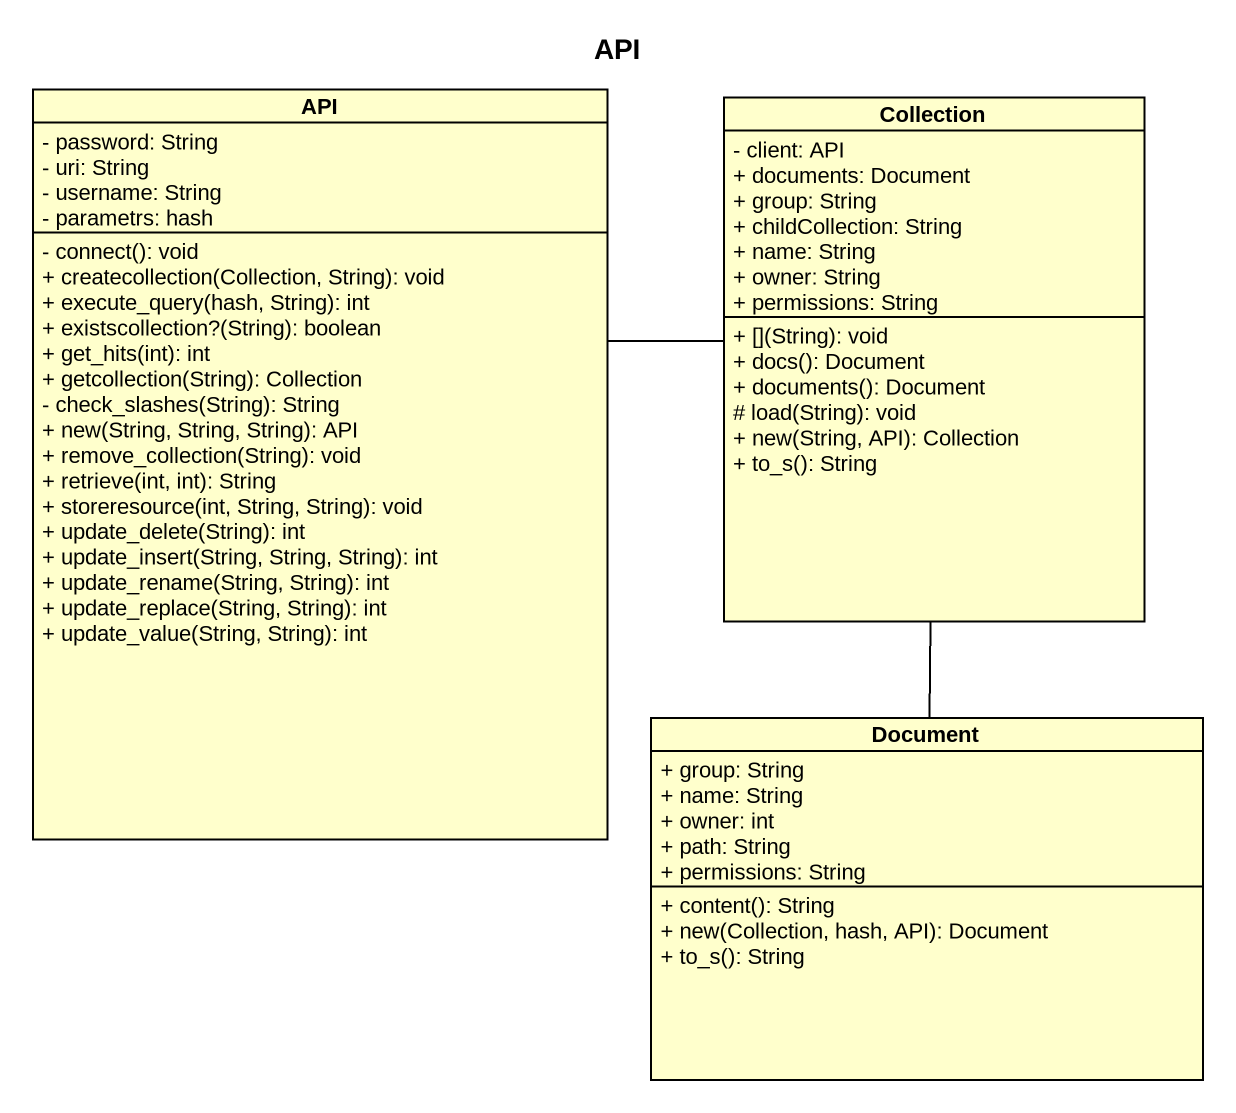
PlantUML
@startuml
title API
hide circle
hide empty members
skinparam classAttributeIconSize 0
class API {
  - password: String
  - uri: String
  - username: String
  - parametrs: hash
  - connect(): void
  + createcollection(Collection, String): void
  + execute_query(hash, String): int
  + existscollection?(String): boolean
  + get_hits(int): int
  + getcollection(String): Collection
  - check_slashes(String): String
  + new(String, String, String): API
  + remove_collection(String): void
  + retrieve(int, int): String
  + storeresource(int, String, String): void
  + update_delete(String): int
  + update_insert(String, String, String): int
  + update_rename(String, String): int
  + update_replace(String, String): int
  + update_value(String, String): int
}
class Collection {
  - client: API
  + documents: Document
  + group: String
  + childCollection: String
  + name: String
  + owner: String
  + permissions: String
  + [](String): void
  + docs(): Document
  + documents(): Document
  # load(String): void
  + new(String, API): Collection
  + to_s(): String
}
class Document {
  + group: String
  + name: String
  + owner: int
  + path: String
  + permissions: String
  + content(): String
  + new(Collection, hash, API): Document
  + to_s(): String
}
Collection -left- API
Document -up- Collection
@enduml
